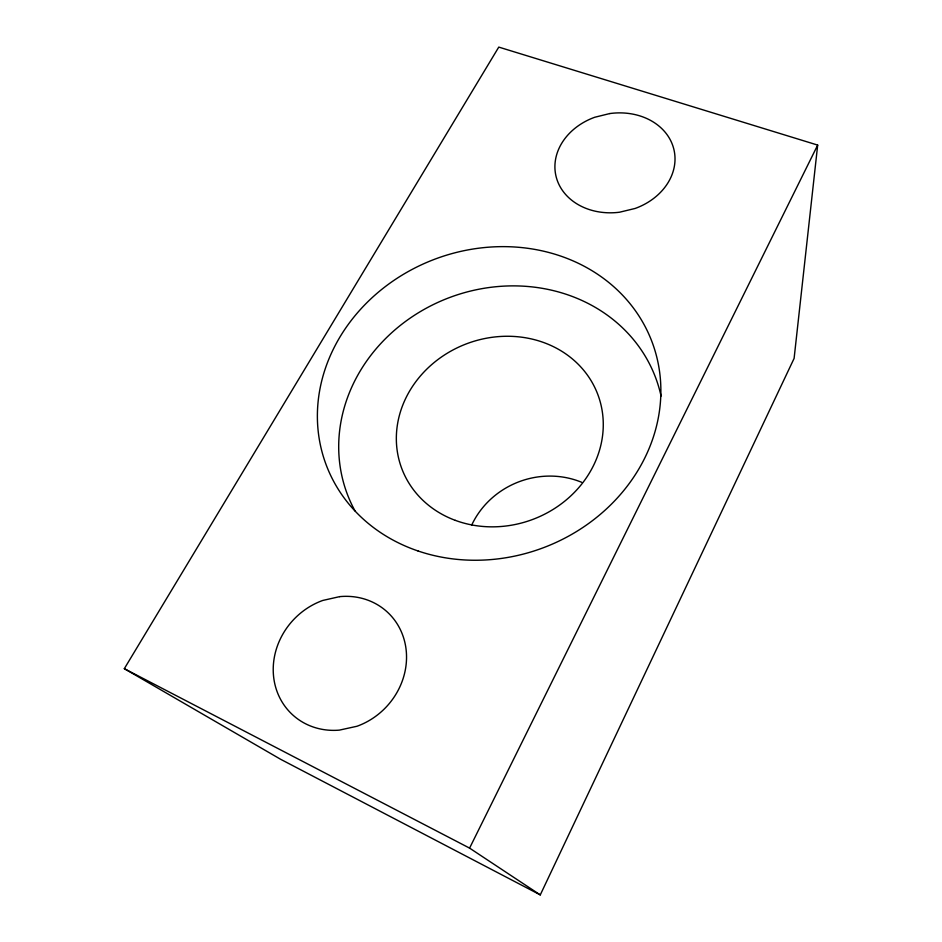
<?xml version="1.0" encoding="UTF-8"?>
<svg xmlns="http://www.w3.org/2000/svg" width="942" height="942" viewBox="0 0 942 942"><rect width="100%" height="100%" fill="white"/><g stroke="black" fill="none" stroke-linecap="round" stroke-linejoin="round"><path stroke-width="1.41" d="M817.68 145.092L794.106 358.407L540.272 894.9L280.61 759.276L124.32 668.679L498.777 47.1L817.68 145.092L469.587 848.118L540.272 894.9M124.32 668.679L469.587 848.118M471.718 525.047A82.649 77.48 -20.8 0 1 581.626 482.28M355.004 510.905A164.803 147.706 -20.8 0 1 449.699 297.495A164.803 147.706 -20.8 0 1 661.072 396.099M609.757 113.558L594.72 117.267A60.453 49.49 -11.5 0 0 556.227 177.072A60.453 49.49 -11.5 0 0 619.53 212.221L635.155 208.453A60.453 49.49 -11.5 0 0 673.636 148.4A60.453 49.49 -11.5 0 0 609.757 113.558M339.638 596.639L322.753 600.454A69.885 63.656 -46.7 0 0 273.745 677.899A69.885 63.656 -46.7 0 0 339.32 730.132L356.947 726.27A69.885 63.656 -46.7 0 0 405.967 648.437A69.885 63.656 -46.7 0 0 339.638 596.639M418.012 550.964A174.14 154.147 -20.8 0 0 660.071 375.717A174.14 154.147 -20.8 0 0 389.282 283.648A174.14 154.147 -20.8 0 0 418.012 550.964M455.292 520.349A104.786 93.847 -20.8 0 0 602.951 417.106A104.786 93.847 -20.8 0 0 441.162 357.206A104.786 93.847 -20.8 0 0 455.292 520.349"/></g></svg>
